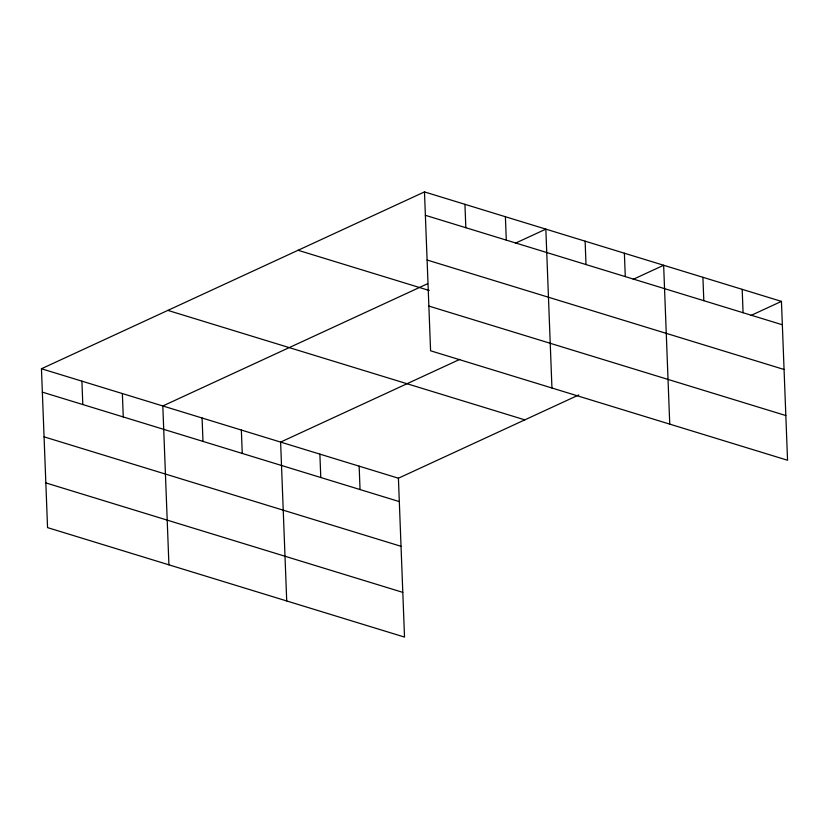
<?xml version="1.0" encoding="UTF-8"?>
<svg xmlns="http://www.w3.org/2000/svg" width="829" height="829" viewBox="0 0 829 829"><rect width="100%" height="100%" fill="white"/><g stroke="black" fill="none" stroke-linecap="round" stroke-linejoin="round"><path stroke-width="1.24" d="M578.787 394.946L398.417 478.209L404.521 637.086L47.554 527.617L41.45 368.75L424.479 191.913L781.446 301.383L787.55 460.25L430.583 350.791L424.479 191.913M427.64 283.705L162.816 405.961L168.919 564.829M515.42 243.187L545.845 229.136L551.948 388.003M459.815 359.361L280.616 442.085L286.72 600.963M633.221 279.311L663.646 265.259L669.749 424.127M751.022 315.434L781.446 301.383M425.381 215.302L782.348 324.771M427.09 260.016L784.058 369.485M298.077 250.275L429.267 290.502M428.862 306.077L785.83 415.547M167.852 310.388L524.819 419.857M41.45 368.75L398.417 478.209M42.352 392.138L399.319 501.597M44.061 436.842L401.039 546.311M45.833 482.903L402.801 592.372M742.183 289.342L743.074 312.73M702.909 277.3L703.811 300.689M624.382 253.218L625.284 276.606M585.119 241.177L586.01 264.565M505.389 216.732L506.291 240.12M464.934 204.328L465.836 227.716M359.154 466.167L360.045 489.556M319.88 454.126L320.782 477.514M241.353 430.044L242.255 453.432M202.089 418.003L202.981 441.391M122.36 393.557L123.262 416.946M81.905 381.153L82.807 404.542"/></g></svg>
